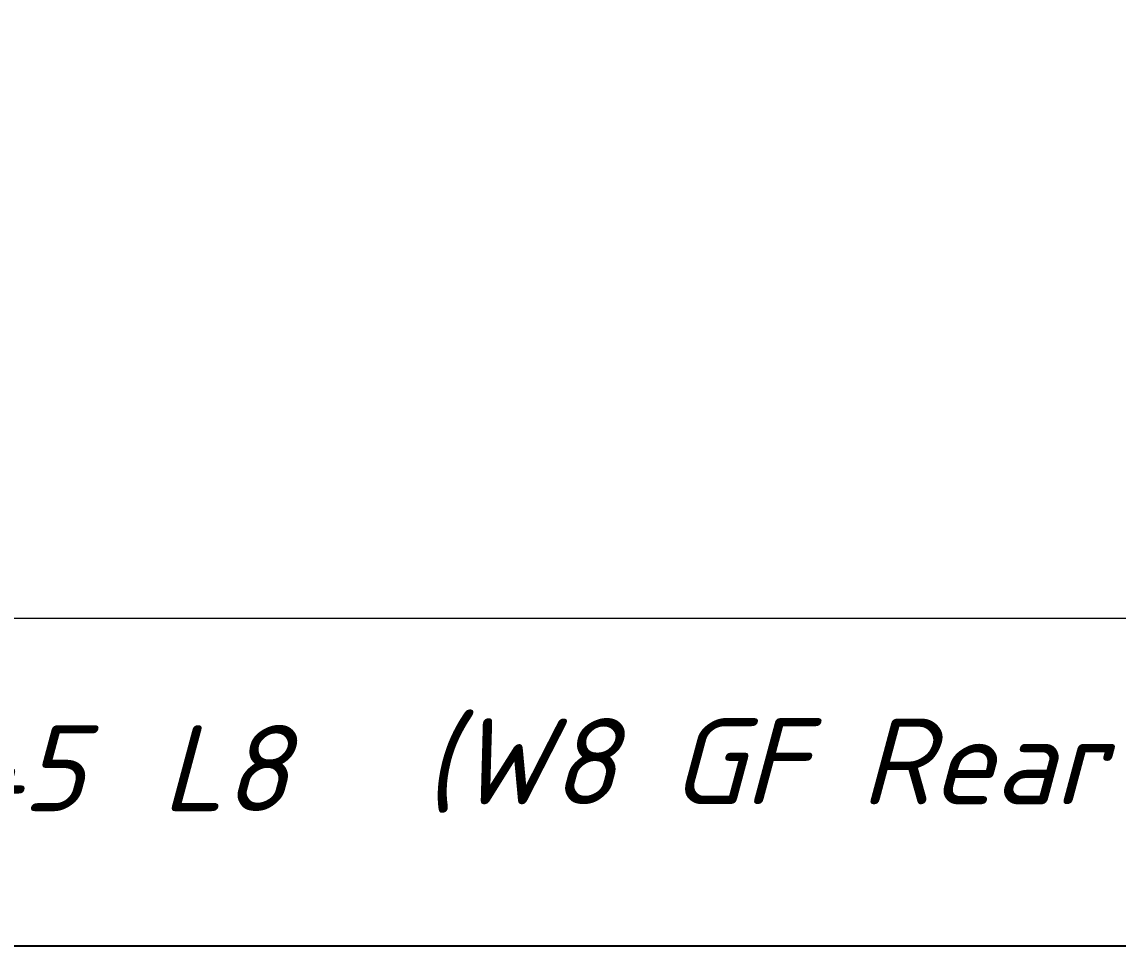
# Model space of a CAD drawing. Header units: millimetres. Extents: x 0 to 182016, y 11 to 3710.
# Drawn here: x 44509 to 45179, y 11 to 575 of the extents above; entities that cross this region are included whole.
import ezdxf

# ---------------------------------------------------------------- set-up
doc = ezdxf.new("R2010")
doc.units = ezdxf.units.MM
doc.styles.add('ROMANS', font='stylu.ttf', dxfattribs={"oblique": 15})

# ---------------------------------------------------------------- blocks, each defined once
blk = doc.blocks.new('Užsakymo nr')
at = {"color": 0, "lineweight": 0, "insert": (5198.67, 20217.84), "char_height": 52.5384, "width": 1187.4054, "attachment_point": 1, "style": 'ROMANS'}
blk.add_mtext('{\\fISOCPEUR|b0|i0|c0|p34;\\C256;PWQ-3645}', dxfattribs=at)

msp = doc.modelspace()

# ---------------------------------------------------------------- linework, layer by layer
at = {"lineweight": 0}
msp.add_line((47125.5945936, 210.9357406), (43425.1343092, 210.9357406), dxfattribs=at)
msp.add_lwpolyline([(47125.5945936, 3710.4502728), (47125.5945936, 10.9108603), (41626.2792508, 10.9108603), (41626.2792508, 3710.4502728)], close=True)

# ---------------------------------------------------------------- block references
at = {"color": 1}
msp.add_blockref('Užsakymo nr', (39012.4855047, -20072.0125467), dxfattribs=at)

# ---------------------------------------------------------------- texts
at = {"color": 0, "lineweight": 0, "char_height": 52.538446824, "attachment_point": 1, "style": 'ROMANS'}
for s, insert, width in [('{\\fISOCPEUR|b0|i0|c186|p34;\\C256;(W8 GF Rear Family Room) }', (44754.2036438, 150.0321815), 1707.405476263), ('{\\fISOCPEUR|b0|i0|c186|p34;\\C256;L8 }', (44594.5318445, 145.8257351), 130.666239348)]:
    msp.add_mtext(s, dxfattribs=dict(at, insert=insert, width=width))

doc.saveas('drawing.dxf')
